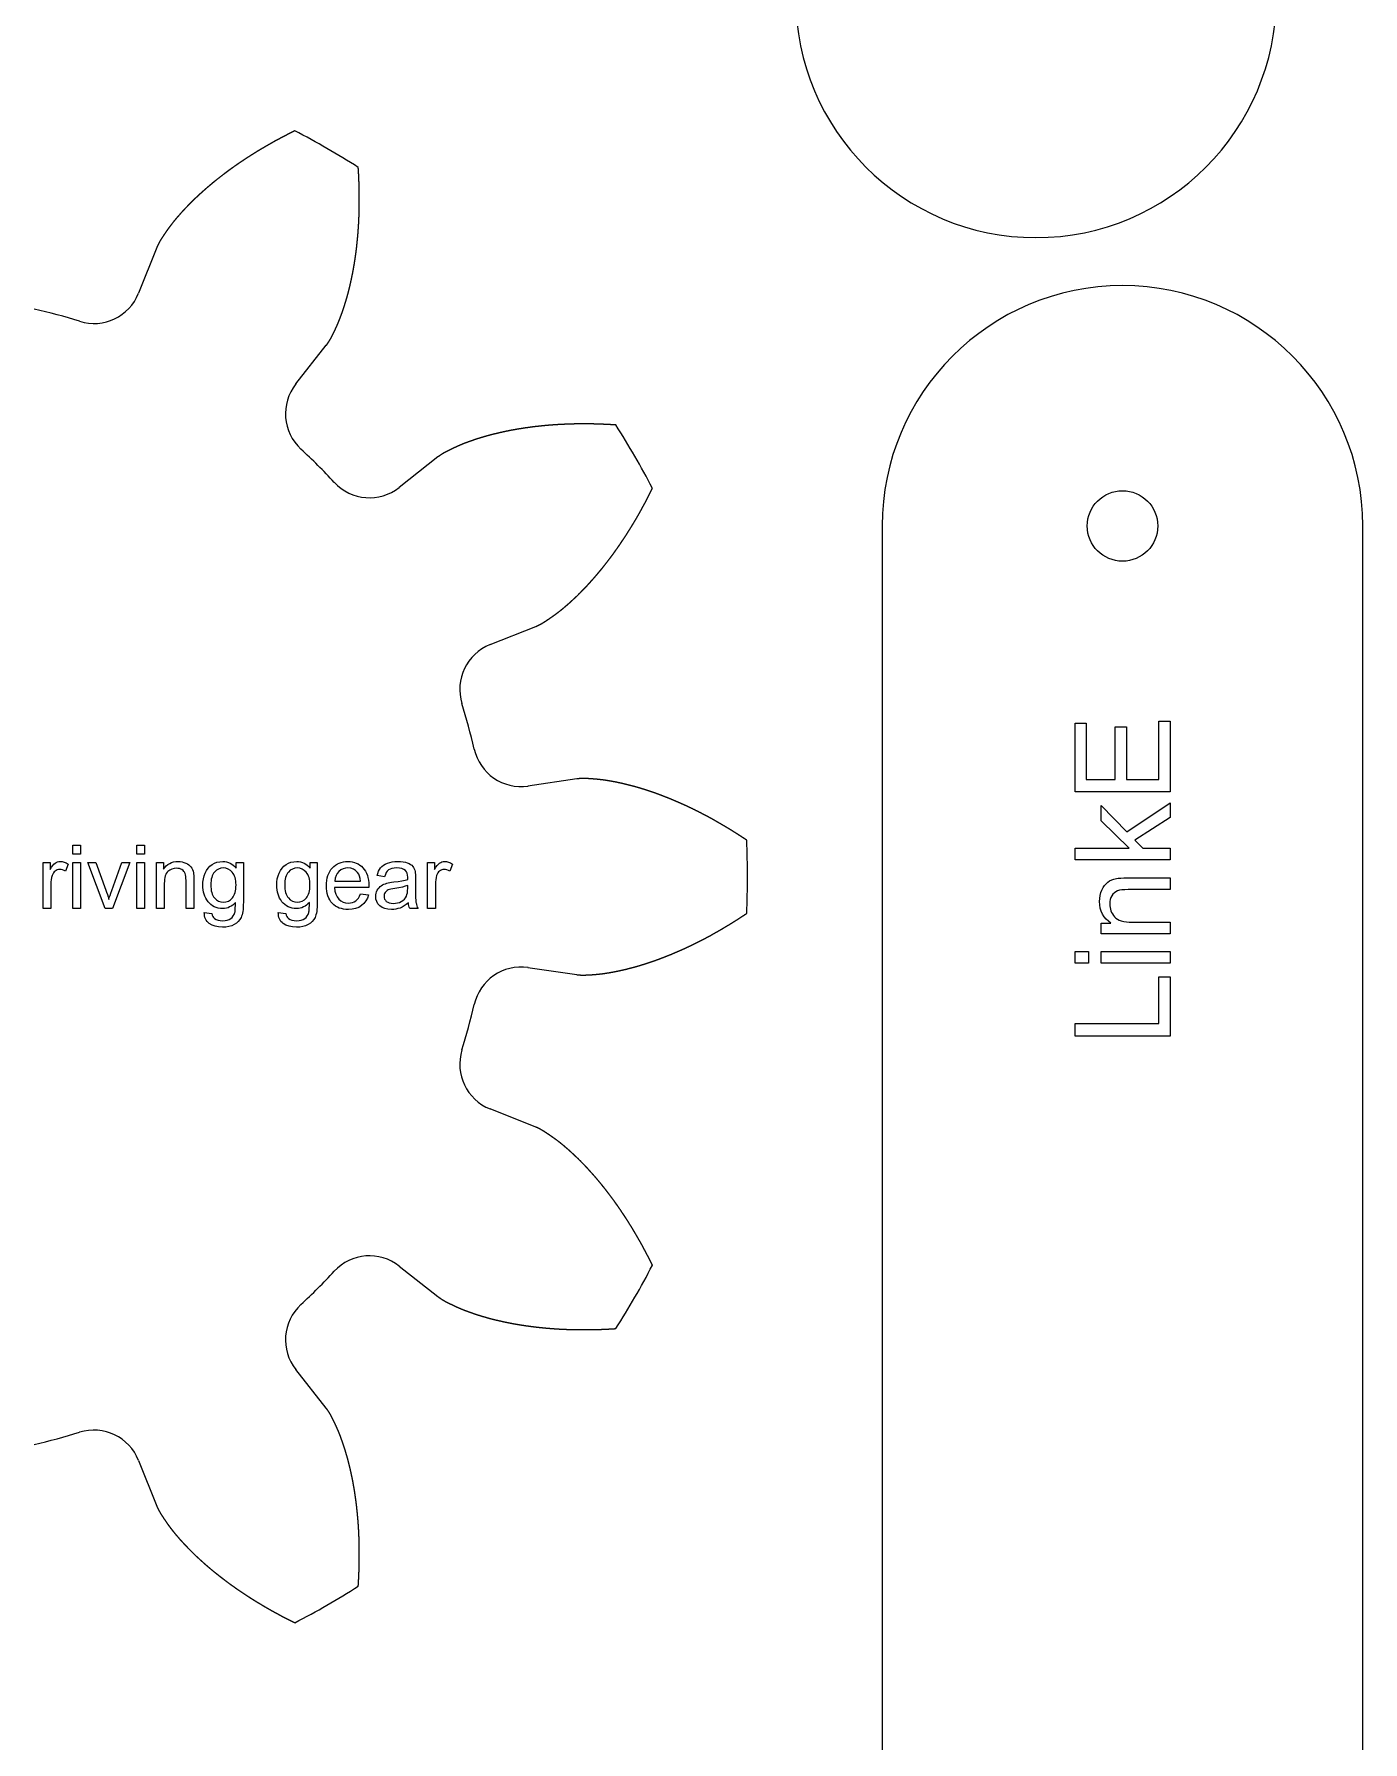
# Model space of a CAD drawing. Header units: millimetres. Extents: x 18 to 1169, y 18 to 1181.
# Drawn here: x 1002.9 to 1168.8, y 231 to 444.2 of the extents above; entities that cross this region are included whole.
import ezdxf

# ---------------------------------------------------------------- set-up
doc = ezdxf.new("R2010")
doc.units = ezdxf.units.MM
doc.layers.add('cut', color=5, linetype='Continuous', true_color=0x0000ff)
doc.layers.add('line engraving', color=1, linetype='Continuous', true_color=0xff0000)

msp = doc.modelspace()

# ---------------------------------------------------------------- linework, layer by layer
at = {"layer": 'cut', "color": 5, "true_color": 0x0000ff}
for p, q in [((1018.26, 417.58), (1015.99, 411.86)), ((1035.61, 400.53), (1039.42, 405.36)), ((1053.36, 391.42), (1048.53, 387.61)), ((1059.86, 367.99), (1065.58, 370.26)), ((1070.69, 351.22), (1064.59, 350.33)), ((1064.59, 327.67), (1070.69, 326.78)), ((1065.58, 307.74), (1059.86, 310.01)), ((1048.53, 290.39), (1053.36, 286.58)), ((1039.42, 272.64), (1035.61, 277.47)), ((1015.99, 266.14), (1018.26, 260.42))]:
    msp.add_line(p, q, dxfattribs=at)
for points in [[(1098, 783.6), (1098, 448.8, 1), (1158, 448.8), (1158, 783.6, 1)], [(1108.81, 382.8), (1108.81, 48, 1), (1168.81, 48), (1168.81, 382.8, 1)]]:
    msp.add_lwpolyline(points, format="xyb", close=True, dxfattribs=at)
msp.add_circle((1138.81, 382.8), 4.4, dxfattribs=at)
for centre, radius, start, end in [((987, 339), 105, 57.5067, 62.4933), ((1010.41, 414.08), 6, -107.3183, -21.6938), ((987, 339), 72.64, 72.6817, 77.3183), ((1040.32, 396.81), 6, 141.6938, -132.6817), ((987, 339), 105, 27.5067, 32.4933), ((987, 339), 72.64, 42.6817, 47.3183), ((1044.81, 392.32), 6, -137.3183, -51.6938), ((1062.08, 362.41), 6, 111.6938, -162.6817), ((987, 339), 72.64, 12.6817, 17.3183), ((1063.73, 356.27), 6, -167.3183, -81.6938), ((987, 339), 105, -2.4933, 2.4933), ((1063.73, 321.73), 6, 81.6938, 167.3183), ((987, 339), 72.64, -17.3183, -12.6817), ((1062.08, 315.59), 6, 162.6817, -111.6938), ((1044.81, 285.68), 6, 51.6938, 137.3183), ((987, 339), 105, -32.4933, -27.5067), ((987, 339), 72.64, -47.3183, -42.6817), ((1040.32, 281.19), 6, 132.6817, -141.6938), ((987, 339), 72.64, -77.3183, -72.6817), ((1010.41, 263.92), 6, 21.6938, 107.3183), ((987, 339), 105, -62.4933, -57.5067)]:
    msp.add_arc(centre, radius, start, end, dxfattribs=at)
for points in [[(1035.49, 432.13), (1035.43, 432.1), (1035.31, 432.04), (1035.12, 431.94), (1034.87, 431.82), (1034.56, 431.66), (1034.25, 431.5), (1033.94, 431.34), (1033.63, 431.18), (1033.33, 431.01), (1033.02, 430.85), (1032.72, 430.68), (1032.42, 430.51), (1032.12, 430.34), (1031.83, 430.17), (1031.53, 430), (1031.24, 429.82), (1030.94, 429.65), (1030.65, 429.47), (1030.37, 429.29), (1030.08, 429.11), (1029.79, 428.93), (1029.51, 428.75), (1029.23, 428.56), (1028.95, 428.37), (1028.67, 428.19), (1028.39, 428), (1028.12, 427.81), (1027.84, 427.61), (1027.57, 427.42), (1027.3, 427.23), (1027.04, 427.03), (1026.77, 426.83), (1026.51, 426.63), (1026.25, 426.43), (1025.99, 426.23), (1025.73, 426.02), (1025.47, 425.82), (1025.22, 425.61), (1024.97, 425.4), (1024.72, 425.19), (1024.47, 424.98), (1024.23, 424.77), (1023.99, 424.55), (1023.75, 424.34), (1023.51, 424.12), (1023.27, 423.9), (1023.04, 423.68), (1022.81, 423.46), (1022.58, 423.23), (1022.36, 423.01), (1022.13, 422.78), (1021.91, 422.55), (1021.7, 422.32), (1021.48, 422.09), (1021.27, 421.86), (1021.06, 421.62), (1020.86, 421.39), (1020.65, 421.15), (1020.45, 420.91), (1020.26, 420.67), (1020.06, 420.42), (1019.88, 420.17), (1019.69, 419.93), (1019.52, 419.67), (1019.34, 419.42), (1019.17, 419.17), (1019, 418.91), (1018.83, 418.66), (1018.67, 418.4), (1018.52, 418.13), (1018.41, 417.92), (1018.33, 417.75), (1018.28, 417.64), (1018.26, 417.58)], [(1039.42, 405.36), (1039.46, 405.41), (1039.53, 405.51), (1039.64, 405.66), (1039.77, 405.86), (1039.93, 406.12), (1040.07, 406.39), (1040.21, 406.67), (1040.34, 406.94), (1040.48, 407.22), (1040.61, 407.5), (1040.74, 407.78), (1040.86, 408.06), (1040.98, 408.35), (1041.1, 408.63), (1041.21, 408.93), (1041.31, 409.22), (1041.42, 409.51), (1041.52, 409.81), (1041.62, 410.11), (1041.72, 410.41), (1041.81, 410.71), (1041.9, 411.01), (1041.99, 411.32), (1042.08, 411.62), (1042.16, 411.93), (1042.24, 412.24), (1042.31, 412.55), (1042.39, 412.86), (1042.46, 413.18), (1042.53, 413.49), (1042.6, 413.81), (1042.66, 414.13), (1042.73, 414.44), (1042.79, 414.76), (1042.84, 415.08), (1042.9, 415.41), (1042.95, 415.73), (1043, 416.05), (1043.05, 416.38), (1043.09, 416.7), (1043.14, 417.03), (1043.18, 417.36), (1043.22, 417.69), (1043.25, 418.02), (1043.29, 418.35), (1043.32, 418.68), (1043.35, 419.01), (1043.38, 419.34), (1043.4, 419.68), (1043.43, 420.01), (1043.45, 420.35), (1043.47, 420.69), (1043.48, 421.02), (1043.5, 421.36), (1043.51, 421.7), (1043.52, 422.04), (1043.53, 422.38), (1043.54, 422.72), (1043.54, 423.06), (1043.54, 423.41), (1043.54, 423.75), (1043.54, 424.09), (1043.54, 424.44), (1043.53, 424.78), (1043.52, 425.13), (1043.51, 425.47), (1043.5, 425.82), (1043.48, 426.17), (1043.47, 426.52), (1043.45, 426.86), (1043.43, 427.14), (1043.42, 427.35), (1043.41, 427.49), (1043.41, 427.56)], [(1075.56, 395.41), (1075.49, 395.41), (1075.35, 395.42), (1075.14, 395.43), (1074.86, 395.45), (1074.52, 395.47), (1074.17, 395.48), (1073.82, 395.5), (1073.47, 395.51), (1073.13, 395.52), (1072.78, 395.53), (1072.44, 395.54), (1072.09, 395.54), (1071.75, 395.54), (1071.41, 395.54), (1071.06, 395.54), (1070.72, 395.54), (1070.38, 395.53), (1070.04, 395.52), (1069.7, 395.51), (1069.36, 395.5), (1069.02, 395.48), (1068.69, 395.47), (1068.35, 395.45), (1068.01, 395.43), (1067.68, 395.4), (1067.34, 395.38), (1067.01, 395.35), (1066.68, 395.32), (1066.35, 395.29), (1066.02, 395.25), (1065.69, 395.22), (1065.36, 395.18), (1065.03, 395.14), (1064.7, 395.09), (1064.38, 395.05), (1064.05, 395), (1063.73, 394.95), (1063.41, 394.9), (1063.08, 394.84), (1062.76, 394.79), (1062.44, 394.73), (1062.13, 394.66), (1061.81, 394.6), (1061.49, 394.53), (1061.18, 394.46), (1060.86, 394.39), (1060.55, 394.31), (1060.24, 394.24), (1059.93, 394.16), (1059.62, 394.08), (1059.32, 393.99), (1059.01, 393.9), (1058.71, 393.81), (1058.41, 393.72), (1058.11, 393.62), (1057.81, 393.52), (1057.51, 393.42), (1057.22, 393.31), (1056.93, 393.21), (1056.63, 393.1), (1056.35, 392.98), (1056.06, 392.86), (1055.78, 392.74), (1055.5, 392.61), (1055.22, 392.48), (1054.94, 392.34), (1054.67, 392.21), (1054.39, 392.07), (1054.12, 391.93), (1053.86, 391.77), (1053.66, 391.64), (1053.51, 391.53), (1053.41, 391.46), (1053.36, 391.42)], [(1065.58, 370.26), (1065.64, 370.28), (1065.75, 370.33), (1065.92, 370.41), (1066.13, 370.52), (1066.4, 370.67), (1066.66, 370.83), (1066.91, 371), (1067.17, 371.17), (1067.42, 371.34), (1067.67, 371.52), (1067.93, 371.69), (1068.17, 371.88), (1068.42, 372.06), (1068.67, 372.26), (1068.91, 372.45), (1069.15, 372.65), (1069.39, 372.86), (1069.62, 373.06), (1069.86, 373.27), (1070.09, 373.48), (1070.32, 373.7), (1070.55, 373.91), (1070.78, 374.13), (1071.01, 374.36), (1071.23, 374.58), (1071.46, 374.81), (1071.68, 375.04), (1071.9, 375.27), (1072.12, 375.51), (1072.34, 375.75), (1072.55, 375.99), (1072.77, 376.23), (1072.98, 376.47), (1073.19, 376.72), (1073.4, 376.97), (1073.61, 377.22), (1073.82, 377.47), (1074.02, 377.73), (1074.23, 377.99), (1074.43, 378.25), (1074.63, 378.51), (1074.83, 378.77), (1075.03, 379.04), (1075.23, 379.3), (1075.42, 379.57), (1075.61, 379.84), (1075.81, 380.12), (1076, 380.39), (1076.19, 380.67), (1076.37, 380.95), (1076.56, 381.23), (1076.75, 381.51), (1076.93, 381.79), (1077.11, 382.08), (1077.29, 382.37), (1077.47, 382.65), (1077.65, 382.94), (1077.82, 383.24), (1078, 383.53), (1078.17, 383.83), (1078.34, 384.12), (1078.51, 384.42), (1078.68, 384.72), (1078.85, 385.02), (1079.01, 385.33), (1079.18, 385.63), (1079.34, 385.94), (1079.5, 386.25), (1079.66, 386.56), (1079.82, 386.87), (1079.94, 387.12), (1080.04, 387.31), (1080.1, 387.43), (1080.13, 387.49)], [(1091.9, 343.57), (1091.84, 343.61), (1091.73, 343.68), (1091.55, 343.8), (1091.32, 343.95), (1091.03, 344.14), (1090.73, 344.33), (1090.44, 344.52), (1090.14, 344.7), (1089.85, 344.89), (1089.55, 345.07), (1089.26, 345.24), (1088.96, 345.42), (1088.67, 345.59), (1088.37, 345.76), (1088.07, 345.93), (1087.77, 346.1), (1087.48, 346.27), (1087.18, 346.43), (1086.88, 346.59), (1086.58, 346.75), (1086.28, 346.9), (1085.98, 347.06), (1085.67, 347.21), (1085.37, 347.36), (1085.07, 347.51), (1084.77, 347.65), (1084.47, 347.8), (1084.16, 347.94), (1083.86, 348.07), (1083.56, 348.21), (1083.25, 348.34), (1082.95, 348.47), (1082.64, 348.6), (1082.34, 348.73), (1082.03, 348.85), (1081.73, 348.97), (1081.42, 349.09), (1081.12, 349.21), (1080.81, 349.32), (1080.51, 349.43), (1080.2, 349.54), (1079.89, 349.64), (1079.58, 349.75), (1079.28, 349.85), (1078.97, 349.94), (1078.66, 350.04), (1078.36, 350.13), (1078.05, 350.22), (1077.74, 350.3), (1077.43, 350.38), (1077.12, 350.46), (1076.82, 350.54), (1076.51, 350.61), (1076.2, 350.68), (1075.89, 350.75), (1075.58, 350.81), (1075.28, 350.87), (1074.97, 350.93), (1074.66, 350.98), (1074.35, 351.03), (1074.04, 351.08), (1073.74, 351.11), (1073.43, 351.15), (1073.12, 351.18), (1072.82, 351.2), (1072.51, 351.23), (1072.2, 351.25), (1071.9, 351.26), (1071.59, 351.27), (1071.29, 351.27), (1071.05, 351.26), (1070.87, 351.24), (1070.75, 351.23), (1070.69, 351.22)], [(1070.69, 326.78), (1070.75, 326.77), (1070.87, 326.76), (1071.05, 326.74), (1071.29, 326.73), (1071.59, 326.73), (1071.9, 326.74), (1072.2, 326.75), (1072.51, 326.77), (1072.82, 326.8), (1073.12, 326.82), (1073.43, 326.85), (1073.74, 326.89), (1074.04, 326.92), (1074.35, 326.97), (1074.66, 327.02), (1074.97, 327.07), (1075.28, 327.13), (1075.58, 327.19), (1075.89, 327.25), (1076.2, 327.32), (1076.51, 327.39), (1076.82, 327.46), (1077.12, 327.54), (1077.43, 327.62), (1077.74, 327.7), (1078.05, 327.78), (1078.36, 327.87), (1078.66, 327.96), (1078.97, 328.06), (1079.28, 328.15), (1079.58, 328.25), (1079.89, 328.36), (1080.2, 328.46), (1080.51, 328.57), (1080.81, 328.68), (1081.12, 328.79), (1081.42, 328.91), (1081.73, 329.03), (1082.03, 329.15), (1082.34, 329.27), (1082.64, 329.4), (1082.95, 329.53), (1083.25, 329.66), (1083.56, 329.79), (1083.86, 329.93), (1084.16, 330.06), (1084.47, 330.2), (1084.77, 330.35), (1085.07, 330.49), (1085.37, 330.64), (1085.67, 330.79), (1085.98, 330.94), (1086.28, 331.1), (1086.58, 331.25), (1086.88, 331.41), (1087.18, 331.57), (1087.48, 331.73), (1087.77, 331.9), (1088.07, 332.07), (1088.37, 332.24), (1088.67, 332.41), (1088.96, 332.58), (1089.26, 332.76), (1089.55, 332.93), (1089.85, 333.11), (1090.14, 333.3), (1090.44, 333.48), (1090.73, 333.67), (1091.03, 333.86), (1091.32, 334.05), (1091.55, 334.2), (1091.73, 334.32), (1091.84, 334.39), (1091.9, 334.43)], [(1080.13, 290.51), (1080.1, 290.57), (1080.04, 290.69), (1079.94, 290.88), (1079.82, 291.13), (1079.66, 291.44), (1079.5, 291.75), (1079.34, 292.06), (1079.18, 292.37), (1079.01, 292.67), (1078.85, 292.98), (1078.68, 293.28), (1078.51, 293.58), (1078.34, 293.88), (1078.17, 294.17), (1078, 294.47), (1077.82, 294.76), (1077.65, 295.06), (1077.47, 295.35), (1077.29, 295.63), (1077.11, 295.92), (1076.93, 296.21), (1076.75, 296.49), (1076.56, 296.77), (1076.37, 297.05), (1076.19, 297.33), (1076, 297.61), (1075.81, 297.88), (1075.61, 298.16), (1075.42, 298.43), (1075.23, 298.7), (1075.03, 298.96), (1074.83, 299.23), (1074.63, 299.49), (1074.43, 299.75), (1074.23, 300.01), (1074.02, 300.27), (1073.82, 300.53), (1073.61, 300.78), (1073.4, 301.03), (1073.19, 301.28), (1072.98, 301.53), (1072.77, 301.77), (1072.55, 302.01), (1072.34, 302.25), (1072.12, 302.49), (1071.9, 302.73), (1071.68, 302.96), (1071.46, 303.19), (1071.23, 303.42), (1071.01, 303.64), (1070.78, 303.87), (1070.55, 304.09), (1070.32, 304.3), (1070.09, 304.52), (1069.86, 304.73), (1069.62, 304.94), (1069.39, 305.14), (1069.15, 305.35), (1068.91, 305.55), (1068.67, 305.74), (1068.42, 305.94), (1068.17, 306.12), (1067.93, 306.31), (1067.67, 306.48), (1067.42, 306.66), (1067.17, 306.83), (1066.91, 307), (1066.66, 307.17), (1066.4, 307.33), (1066.13, 307.48), (1065.92, 307.59), (1065.75, 307.67), (1065.64, 307.72), (1065.58, 307.74)], [(1053.36, 286.58), (1053.41, 286.54), (1053.51, 286.47), (1053.66, 286.36), (1053.86, 286.23), (1054.12, 286.07), (1054.39, 285.93), (1054.67, 285.79), (1054.94, 285.66), (1055.22, 285.52), (1055.5, 285.39), (1055.78, 285.26), (1056.06, 285.14), (1056.35, 285.02), (1056.63, 284.9), (1056.93, 284.79), (1057.22, 284.69), (1057.51, 284.58), (1057.81, 284.48), (1058.11, 284.38), (1058.41, 284.28), (1058.71, 284.19), (1059.01, 284.1), (1059.32, 284.01), (1059.62, 283.92), (1059.93, 283.84), (1060.24, 283.76), (1060.55, 283.69), (1060.86, 283.61), (1061.18, 283.54), (1061.49, 283.47), (1061.81, 283.4), (1062.13, 283.34), (1062.44, 283.27), (1062.76, 283.21), (1063.08, 283.16), (1063.41, 283.1), (1063.73, 283.05), (1064.05, 283), (1064.38, 282.95), (1064.7, 282.91), (1065.03, 282.86), (1065.36, 282.82), (1065.69, 282.78), (1066.02, 282.75), (1066.35, 282.71), (1066.68, 282.68), (1067.01, 282.65), (1067.34, 282.62), (1067.68, 282.6), (1068.01, 282.57), (1068.35, 282.55), (1068.69, 282.53), (1069.02, 282.52), (1069.36, 282.5), (1069.7, 282.49), (1070.04, 282.48), (1070.38, 282.47), (1070.72, 282.46), (1071.06, 282.46), (1071.41, 282.46), (1071.75, 282.46), (1072.09, 282.46), (1072.44, 282.46), (1072.78, 282.47), (1073.13, 282.48), (1073.47, 282.49), (1073.82, 282.5), (1074.17, 282.52), (1074.52, 282.53), (1074.86, 282.55), (1075.14, 282.57), (1075.35, 282.58), (1075.49, 282.59), (1075.56, 282.59)], [(1043.41, 250.44), (1043.41, 250.51), (1043.42, 250.65), (1043.43, 250.86), (1043.45, 251.14), (1043.47, 251.48), (1043.48, 251.83), (1043.5, 252.18), (1043.51, 252.53), (1043.52, 252.87), (1043.53, 253.22), (1043.54, 253.56), (1043.54, 253.91), (1043.54, 254.25), (1043.54, 254.59), (1043.54, 254.94), (1043.54, 255.28), (1043.53, 255.62), (1043.52, 255.96), (1043.51, 256.3), (1043.5, 256.64), (1043.48, 256.98), (1043.47, 257.31), (1043.45, 257.65), (1043.43, 257.99), (1043.4, 258.32), (1043.38, 258.66), (1043.35, 258.99), (1043.32, 259.32), (1043.29, 259.65), (1043.25, 259.98), (1043.22, 260.31), (1043.18, 260.64), (1043.14, 260.97), (1043.09, 261.3), (1043.05, 261.62), (1043, 261.95), (1042.95, 262.27), (1042.9, 262.59), (1042.84, 262.92), (1042.79, 263.24), (1042.73, 263.56), (1042.66, 263.87), (1042.6, 264.19), (1042.53, 264.51), (1042.46, 264.82), (1042.39, 265.14), (1042.31, 265.45), (1042.24, 265.76), (1042.16, 266.07), (1042.08, 266.38), (1041.99, 266.68), (1041.9, 266.99), (1041.81, 267.29), (1041.72, 267.59), (1041.62, 267.89), (1041.52, 268.19), (1041.42, 268.49), (1041.31, 268.78), (1041.21, 269.07), (1041.1, 269.37), (1040.98, 269.65), (1040.86, 269.94), (1040.74, 270.22), (1040.61, 270.5), (1040.48, 270.78), (1040.34, 271.06), (1040.21, 271.33), (1040.07, 271.61), (1039.93, 271.88), (1039.77, 272.14), (1039.64, 272.34), (1039.53, 272.49), (1039.46, 272.59), (1039.42, 272.64)], [(1018.26, 260.42), (1018.28, 260.36), (1018.33, 260.25), (1018.41, 260.08), (1018.52, 259.87), (1018.67, 259.6), (1018.83, 259.34), (1019, 259.09), (1019.17, 258.83), (1019.34, 258.58), (1019.52, 258.33), (1019.69, 258.07), (1019.88, 257.83), (1020.06, 257.58), (1020.26, 257.33), (1020.45, 257.09), (1020.65, 256.85), (1020.86, 256.61), (1021.06, 256.38), (1021.27, 256.14), (1021.48, 255.91), (1021.7, 255.68), (1021.91, 255.45), (1022.13, 255.22), (1022.36, 254.99), (1022.58, 254.77), (1022.81, 254.54), (1023.04, 254.32), (1023.27, 254.1), (1023.51, 253.88), (1023.75, 253.66), (1023.99, 253.45), (1024.23, 253.23), (1024.47, 253.02), (1024.72, 252.81), (1024.97, 252.6), (1025.22, 252.39), (1025.47, 252.18), (1025.73, 251.98), (1025.99, 251.77), (1026.25, 251.57), (1026.51, 251.37), (1026.77, 251.17), (1027.04, 250.97), (1027.3, 250.77), (1027.57, 250.58), (1027.84, 250.39), (1028.12, 250.19), (1028.39, 250), (1028.67, 249.81), (1028.95, 249.63), (1029.23, 249.44), (1029.51, 249.25), (1029.79, 249.07), (1030.08, 248.89), (1030.37, 248.71), (1030.65, 248.53), (1030.94, 248.35), (1031.24, 248.18), (1031.53, 248), (1031.83, 247.83), (1032.12, 247.66), (1032.42, 247.49), (1032.72, 247.32), (1033.02, 247.15), (1033.33, 246.99), (1033.63, 246.82), (1033.94, 246.66), (1034.25, 246.5), (1034.56, 246.34), (1034.87, 246.18), (1035.12, 246.06), (1035.31, 245.96), (1035.43, 245.9), (1035.49, 245.87)]]:
    msp.add_open_spline(points, degree=5, dxfattribs=at)
at = {"layer": 'line engraving', "color": 1, "true_color": 0xff0000}
for points in [[(1144.74, 349.59), (1132.88, 349.59), (1132.88, 358.17), (1134.28, 358.17), (1134.28, 351.16), (1137.91, 351.16), (1137.91, 357.72), (1139.3, 357.72), (1139.3, 351.16), (1143.34, 351.16), (1143.34, 358.44), (1144.74, 358.44), (1144.74, 349.59)], [(1144.74, 341.1), (1132.88, 341.1), (1132.88, 342.56), (1139.64, 342.56), (1136.15, 346), (1136.15, 347.89), (1139.34, 344.6), (1144.74, 348.22), (1144.74, 346.42), (1140.35, 343.58), (1141.33, 342.56), (1144.74, 342.56), (1144.74, 341.1)], [(1007.77, 341.84), (1007.77, 342.96), (1008.75, 342.96), (1008.75, 341.84), (1007.77, 341.84)], [(1015.76, 341.84), (1015.76, 342.96), (1016.74, 342.96), (1016.74, 341.84), (1015.76, 341.84)], [(1004.07, 335.04), (1004.07, 340.78), (1004.95, 340.78), (1004.95, 339.91), (1005.11, 340.19), (1005.27, 340.41), (1005.42, 340.59), (1005.57, 340.71), (1005.71, 340.8), (1005.86, 340.86), (1006.02, 340.9), (1006.19, 340.91), (1006.44, 340.89), (1006.69, 340.83), (1006.94, 340.73), (1007.19, 340.59), (1006.85, 339.69), (1006.68, 339.78), (1006.5, 339.85), (1006.32, 339.89), (1006.14, 339.9), (1005.99, 339.89), (1005.84, 339.85), (1005.7, 339.79), (1005.57, 339.71), (1005.45, 339.61), (1005.35, 339.48), (1005.27, 339.34), (1005.21, 339.18), (1005.13, 338.91), (1005.08, 338.64), (1005.05, 338.35), (1005.04, 338.04), (1005.04, 335.04), (1004.07, 335.04)], [(1007.77, 335.04), (1007.77, 340.78), (1008.75, 340.78), (1008.75, 335.04), (1007.77, 335.04)], [(1011.82, 335.04), (1009.64, 340.78), (1010.66, 340.78), (1011.9, 337.34), (1011.99, 337.06), (1012.09, 336.77), (1012.18, 336.48), (1012.26, 336.18), (1012.33, 336.42), (1012.42, 336.68), (1012.52, 336.97), (1012.63, 337.28), (1013.9, 340.78), (1014.9, 340.78), (1012.73, 335.04), (1011.82, 335.04)], [(1015.76, 335.04), (1015.76, 340.78), (1016.74, 340.78), (1016.74, 335.04), (1015.76, 335.04)], [(1018.22, 335.04), (1018.22, 340.78), (1019.09, 340.78), (1019.09, 339.96), (1019.26, 340.18), (1019.44, 340.38), (1019.65, 340.54), (1019.87, 340.67), (1020.1, 340.77), (1020.36, 340.85), (1020.63, 340.89), (1020.92, 340.91), (1021.17, 340.9), (1021.42, 340.86), (1021.65, 340.8), (1021.87, 340.72), (1022.08, 340.62), (1022.25, 340.51), (1022.4, 340.38), (1022.52, 340.23), (1022.62, 340.07), (1022.71, 339.9), (1022.78, 339.71), (1022.83, 339.51), (1022.85, 339.35), (1022.87, 339.14), (1022.88, 338.88), (1022.88, 338.57), (1022.88, 335.04), (1021.91, 335.04), (1021.91, 338.53), (1021.9, 338.81), (1021.88, 339.05), (1021.84, 339.25), (1021.8, 339.42), (1021.73, 339.56), (1021.64, 339.68), (1021.53, 339.79), (1021.39, 339.89), (1021.24, 339.97), (1021.08, 340.02), (1020.9, 340.05), (1020.71, 340.06), (1020.41, 340.04), (1020.14, 339.97), (1019.88, 339.84), (1019.64, 339.67), (1019.54, 339.56), (1019.44, 339.43), (1019.37, 339.27), (1019.3, 339.1), (1019.25, 338.9), (1019.22, 338.68), (1019.2, 338.44), (1019.19, 338.17), (1019.19, 335.04), (1018.22, 335.04)], [(1024.19, 334.56), (1025.14, 334.42), (1025.18, 334.22), (1025.25, 334.04), (1025.35, 333.9), (1025.47, 333.79), (1025.67, 333.67), (1025.9, 333.58), (1026.16, 333.53), (1026.46, 333.52), (1026.78, 333.53), (1027.06, 333.58), (1027.3, 333.67), (1027.5, 333.79), (1027.67, 333.93), (1027.81, 334.11), (1027.92, 334.31), (1028, 334.54), (1028.02, 334.63), (1028.03, 334.73), (1028.04, 334.86), (1028.05, 335), (1028.06, 335.17), (1028.07, 335.36), (1028.07, 335.56), (1028.07, 335.79), (1027.9, 335.61), (1027.73, 335.46), (1027.55, 335.33), (1027.35, 335.23), (1027.15, 335.14), (1026.94, 335.09), (1026.71, 335.05), (1026.48, 335.04), (1026.19, 335.05), (1025.92, 335.09), (1025.67, 335.16), (1025.43, 335.25), (1025.21, 335.37), (1025.01, 335.52), (1024.82, 335.69), (1024.65, 335.89), (1024.5, 336.11), (1024.36, 336.34), (1024.25, 336.58), (1024.16, 336.83), (1024.09, 337.09), (1024.04, 337.37), (1024.01, 337.65), (1024, 337.94), (1024.02, 338.34), (1024.07, 338.73), (1024.17, 339.1), (1024.3, 339.46), (1024.46, 339.78), (1024.66, 340.07), (1024.89, 340.32), (1025.16, 340.53), (1025.45, 340.69), (1025.77, 340.81), (1026.12, 340.88), (1026.49, 340.91), (1026.73, 340.89), (1026.97, 340.86), (1027.2, 340.79), (1027.41, 340.7), (1027.62, 340.59), (1027.81, 340.45), (1027.99, 340.28), (1028.16, 340.09), (1028.16, 340.78), (1029.06, 340.78), (1029.06, 335.82), (1029.05, 335.49), (1029.04, 335.2), (1029.02, 334.92), (1028.99, 334.67), (1028.95, 334.45), (1028.9, 334.25), (1028.85, 334.07), (1028.79, 333.92), (1028.63, 333.65), (1028.43, 333.42), (1028.2, 333.21), (1027.92, 333.03), (1027.61, 332.89), (1027.26, 332.79), (1026.88, 332.73), (1026.46, 332.71), (1025.98, 332.74), (1025.54, 332.83), (1025.15, 332.97), (1024.81, 333.17), (1024.66, 333.29), (1024.53, 333.43), (1024.42, 333.58), (1024.34, 333.75), (1024.27, 333.93), (1024.22, 334.13), (1024.2, 334.34), (1024.19, 334.56)], [(1025, 338.01), (1025.01, 337.74), (1025.03, 337.48), (1025.06, 337.25), (1025.11, 337.03), (1025.17, 336.84), (1025.25, 336.66), (1025.34, 336.5), (1025.45, 336.36), (1025.69, 336.14), (1025.95, 335.97), (1026.25, 335.88), (1026.57, 335.84), (1026.89, 335.88), (1027.19, 335.97), (1027.46, 336.13), (1027.7, 336.36), (1027.8, 336.5), (1027.89, 336.65), (1027.97, 336.83), (1028.04, 337.02), (1028.09, 337.23), (1028.12, 337.46), (1028.14, 337.71), (1028.15, 337.98), (1028.14, 338.23), (1028.12, 338.47), (1028.08, 338.7), (1028.03, 338.9), (1027.97, 339.09), (1027.89, 339.27), (1027.79, 339.43), (1027.68, 339.57), (1027.44, 339.8), (1027.17, 339.97), (1026.87, 340.07), (1026.56, 340.1), (1026.24, 340.07), (1025.96, 339.97), (1025.69, 339.81), (1025.45, 339.58), (1025.35, 339.44), (1025.26, 339.28), (1025.18, 339.11), (1025.11, 338.92), (1025.06, 338.72), (1025.03, 338.5), (1025.01, 338.26), (1025, 338.01)], [(1033.42, 334.56), (1034.37, 334.42), (1034.41, 334.22), (1034.48, 334.04), (1034.58, 333.9), (1034.7, 333.79), (1034.9, 333.67), (1035.13, 333.58), (1035.39, 333.53), (1035.69, 333.52), (1036.01, 333.53), (1036.29, 333.58), (1036.53, 333.67), (1036.73, 333.79), (1036.9, 333.93), (1037.04, 334.11), (1037.15, 334.31), (1037.23, 334.54), (1037.25, 334.63), (1037.26, 334.73), (1037.27, 334.86), (1037.28, 335), (1037.29, 335.17), (1037.3, 335.36), (1037.3, 335.56), (1037.3, 335.79), (1037.13, 335.61), (1036.96, 335.46), (1036.78, 335.33), (1036.58, 335.23), (1036.38, 335.14), (1036.17, 335.09), (1035.94, 335.05), (1035.71, 335.04), (1035.42, 335.05), (1035.15, 335.09), (1034.9, 335.16), (1034.66, 335.25), (1034.44, 335.37), (1034.24, 335.52), (1034.05, 335.69), (1033.88, 335.89), (1033.73, 336.11), (1033.59, 336.34), (1033.48, 336.58), (1033.39, 336.83), (1033.32, 337.09), (1033.27, 337.37), (1033.24, 337.65), (1033.23, 337.94), (1033.25, 338.34), (1033.3, 338.73), (1033.4, 339.1), (1033.53, 339.46), (1033.69, 339.78), (1033.89, 340.07), (1034.12, 340.32), (1034.39, 340.53), (1034.68, 340.69), (1035, 340.81), (1035.35, 340.88), (1035.72, 340.91), (1035.96, 340.89), (1036.2, 340.86), (1036.43, 340.79), (1036.64, 340.7), (1036.85, 340.59), (1037.04, 340.45), (1037.22, 340.28), (1037.39, 340.09), (1037.39, 340.78), (1038.29, 340.78), (1038.29, 335.82), (1038.28, 335.49), (1038.27, 335.2), (1038.25, 334.92), (1038.22, 334.67), (1038.18, 334.45), (1038.13, 334.25), (1038.08, 334.07), (1038.01, 333.92), (1037.86, 333.65), (1037.66, 333.42), (1037.43, 333.21), (1037.15, 333.03), (1036.84, 332.89), (1036.49, 332.79), (1036.11, 332.73), (1035.69, 332.71), (1035.21, 332.74), (1034.77, 332.83), (1034.38, 332.97), (1034.03, 333.17), (1033.89, 333.29), (1033.76, 333.43), (1033.65, 333.58), (1033.57, 333.75), (1033.5, 333.93), (1033.45, 334.13), (1033.43, 334.34), (1033.42, 334.56)], [(1034.23, 338.01), (1034.24, 337.74), (1034.26, 337.48), (1034.29, 337.25), (1034.34, 337.03), (1034.4, 336.84), (1034.48, 336.66), (1034.57, 336.5), (1034.68, 336.36), (1034.92, 336.14), (1035.18, 335.97), (1035.48, 335.88), (1035.8, 335.84), (1036.12, 335.88), (1036.42, 335.97), (1036.69, 336.13), (1036.93, 336.36), (1037.03, 336.5), (1037.12, 336.65), (1037.2, 336.83), (1037.27, 337.02), (1037.32, 337.23), (1037.35, 337.46), (1037.37, 337.71), (1037.38, 337.98), (1037.37, 338.23), (1037.35, 338.47), (1037.31, 338.7), (1037.26, 338.9), (1037.2, 339.09), (1037.12, 339.27), (1037.02, 339.43), (1036.91, 339.57), (1036.67, 339.8), (1036.4, 339.97), (1036.1, 340.07), (1035.79, 340.1), (1035.47, 340.07), (1035.19, 339.97), (1034.92, 339.81), (1034.68, 339.58), (1034.58, 339.44), (1034.48, 339.28), (1034.41, 339.11), (1034.34, 338.92), (1034.29, 338.72), (1034.26, 338.5), (1034.24, 338.26), (1034.23, 338.01)], [(1043.69, 336.89), (1044.69, 336.76), (1044.55, 336.35), (1044.35, 335.98), (1044.11, 335.66), (1043.81, 335.4), (1043.47, 335.18), (1043.08, 335.03), (1042.64, 334.94), (1042.17, 334.91), (1041.86, 334.92), (1041.57, 334.96), (1041.3, 335.02), (1041.04, 335.1), (1040.8, 335.21), (1040.57, 335.35), (1040.36, 335.5), (1040.17, 335.68), (1040, 335.89), (1039.85, 336.11), (1039.72, 336.35), (1039.62, 336.62), (1039.54, 336.9), (1039.48, 337.2), (1039.44, 337.52), (1039.43, 337.86), (1039.44, 338.21), (1039.48, 338.54), (1039.54, 338.85), (1039.62, 339.15), (1039.72, 339.42), (1039.85, 339.67), (1040, 339.9), (1040.18, 340.11), (1040.37, 340.3), (1040.58, 340.46), (1040.8, 340.6), (1041.04, 340.71), (1041.28, 340.8), (1041.55, 340.86), (1041.82, 340.9), (1042.11, 340.91), (1042.39, 340.9), (1042.66, 340.86), (1042.92, 340.8), (1043.16, 340.71), (1043.39, 340.6), (1043.6, 340.47), (1043.8, 340.31), (1043.99, 340.12), (1044.16, 339.92), (1044.31, 339.69), (1044.44, 339.45), (1044.54, 339.18), (1044.62, 338.9), (1044.68, 338.59), (1044.71, 338.26), (1044.72, 337.92), (1044.72, 337.87), (1044.72, 337.81), (1044.72, 337.74), (1044.72, 337.66), (1040.44, 337.66), (1040.49, 337.21), (1040.6, 336.82), (1040.76, 336.49), (1040.97, 336.21), (1041.23, 335.99), (1041.51, 335.83), (1041.83, 335.74), (1042.17, 335.71), (1042.43, 335.73), (1042.67, 335.78), (1042.89, 335.87), (1043.09, 335.99), (1043.27, 336.15), (1043.43, 336.35), (1043.57, 336.6), (1043.69, 336.89)], [(1040.49, 338.46), (1043.7, 338.46), (1043.65, 338.8), (1043.57, 339.09), (1043.47, 339.34), (1043.33, 339.55), (1043.08, 339.79), (1042.8, 339.97), (1042.48, 340.07), (1042.12, 340.11), (1041.8, 340.08), (1041.51, 340), (1041.24, 339.86), (1041, 339.66), (1040.79, 339.42), (1040.64, 339.14), (1040.54, 338.82), (1040.49, 338.46)], [(1049.66, 335.75), (1049.39, 335.53), (1049.13, 335.36), (1048.87, 335.21), (1048.62, 335.1), (1048.36, 335.02), (1048.1, 334.96), (1047.83, 334.92), (1047.54, 334.91), (1047.1, 334.94), (1046.71, 335.02), (1046.37, 335.17), (1046.09, 335.37), (1045.87, 335.62), (1045.71, 335.9), (1045.61, 336.21), (1045.58, 336.55), (1045.59, 336.76), (1045.63, 336.96), (1045.69, 337.14), (1045.77, 337.32), (1045.88, 337.49), (1046, 337.64), (1046.13, 337.77), (1046.28, 337.88), (1046.44, 337.98), (1046.61, 338.07), (1046.79, 338.14), (1046.98, 338.2), (1047.14, 338.24), (1047.34, 338.27), (1047.57, 338.31), (1047.84, 338.35), (1048.39, 338.42), (1048.86, 338.5), (1049.26, 338.59), (1049.58, 338.68), (1049.58, 338.77), (1049.58, 338.84), (1049.58, 338.9), (1049.58, 338.94), (1049.56, 339.21), (1049.51, 339.44), (1049.43, 339.63), (1049.31, 339.77), (1049.1, 339.92), (1048.84, 340.02), (1048.54, 340.08), (1048.2, 340.1), (1047.88, 340.09), (1047.6, 340.04), (1047.37, 339.97), (1047.18, 339.86), (1047.03, 339.72), (1046.9, 339.53), (1046.79, 339.29), (1046.7, 339.01), (1045.75, 339.14), (1045.83, 339.43), (1045.92, 339.69), (1046.04, 339.92), (1046.18, 340.13), (1046.34, 340.3), (1046.54, 340.46), (1046.77, 340.59), (1047.04, 340.7), (1047.33, 340.79), (1047.64, 340.86), (1047.98, 340.89), (1048.34, 340.91), (1048.69, 340.9), (1049, 340.86), (1049.29, 340.81), (1049.53, 340.73), (1049.75, 340.64), (1049.93, 340.54), (1050.08, 340.43), (1050.21, 340.3), (1050.31, 340.16), (1050.39, 340), (1050.46, 339.83), (1050.51, 339.64), (1050.53, 339.49), (1050.55, 339.29), (1050.56, 339.04), (1050.56, 338.74), (1050.56, 337.44), (1050.56, 337.12), (1050.56, 336.83), (1050.57, 336.57), (1050.57, 336.34), (1050.58, 336.14), (1050.59, 335.97), (1050.61, 335.83), (1050.62, 335.73), (1050.66, 335.55), (1050.71, 335.38), (1050.78, 335.21), (1050.87, 335.04), (1049.85, 335.04), (1049.78, 335.2), (1049.73, 335.37), (1049.69, 335.55), (1049.66, 335.75)], [(1052.06, 335.04), (1052.06, 340.78), (1052.93, 340.78), (1052.93, 339.91), (1053.1, 340.19), (1053.25, 340.41), (1053.41, 340.59), (1053.55, 340.71), (1053.7, 340.8), (1053.85, 340.86), (1054.01, 340.9), (1054.17, 340.91), (1054.42, 340.89), (1054.67, 340.83), (1054.92, 340.73), (1055.17, 340.59), (1054.84, 339.69), (1054.66, 339.78), (1054.48, 339.85), (1054.3, 339.89), (1054.13, 339.9), (1053.97, 339.89), (1053.82, 339.85), (1053.68, 339.79), (1053.55, 339.71), (1053.44, 339.61), (1053.34, 339.48), (1053.25, 339.34), (1053.19, 339.18), (1053.12, 338.91), (1053.07, 338.64), (1053.04, 338.35), (1053.03, 338.04), (1053.03, 335.04), (1052.06, 335.04)], [(1049.58, 337.92), (1049.28, 337.82), (1048.91, 337.72), (1048.48, 337.63), (1047.99, 337.55), (1047.71, 337.51), (1047.48, 337.46), (1047.29, 337.41), (1047.14, 337.36), (1047.02, 337.3), (1046.92, 337.22), (1046.83, 337.14), (1046.76, 337.04), (1046.7, 336.93), (1046.65, 336.82), (1046.63, 336.7), (1046.62, 336.58), (1046.64, 336.39), (1046.69, 336.22), (1046.79, 336.07), (1046.91, 335.93), (1047.08, 335.82), (1047.28, 335.74), (1047.51, 335.69), (1047.78, 335.67), (1048.05, 335.69), (1048.31, 335.73), (1048.55, 335.81), (1048.78, 335.92), (1048.98, 336.05), (1049.16, 336.21), (1049.3, 336.39), (1049.42, 336.59), (1049.49, 336.77), (1049.54, 337), (1049.57, 337.26), (1049.58, 337.56), (1049.58, 337.92)], [(1144.74, 331.88), (1136.15, 331.88), (1136.15, 333.19), (1137.37, 333.19), (1137.04, 333.44), (1136.75, 333.71), (1136.51, 334.02), (1136.31, 334.35), (1136.15, 334.7), (1136.04, 335.08), (1135.98, 335.49), (1135.95, 335.92), (1135.97, 336.3), (1136.02, 336.67), (1136.11, 337.02), (1136.23, 337.35), (1136.38, 337.66), (1136.56, 337.92), (1136.75, 338.14), (1136.97, 338.33), (1137.2, 338.48), (1137.46, 338.6), (1137.74, 338.7), (1138.04, 338.78), (1138.28, 338.81), (1138.6, 338.84), (1138.99, 338.85), (1139.46, 338.86), (1144.74, 338.86), (1144.74, 337.4), (1139.51, 337.4), (1139.1, 337.39), (1138.74, 337.36), (1138.43, 337.31), (1138.18, 337.23), (1137.97, 337.13), (1137.79, 337), (1137.62, 336.83), (1137.48, 336.63), (1137.36, 336.41), (1137.28, 336.16), (1137.23, 335.9), (1137.22, 335.62), (1137.23, 335.39), (1137.25, 335.17), (1137.3, 334.95), (1137.36, 334.75), (1137.45, 334.55), (1137.55, 334.36), (1137.67, 334.18), (1137.81, 334.01), (1137.97, 333.85), (1138.17, 333.71), (1138.4, 333.6), (1138.66, 333.5), (1138.96, 333.43), (1139.29, 333.38), (1139.65, 333.35), (1140.05, 333.33), (1144.74, 333.33), (1144.74, 331.88)], [(1134.56, 328.21), (1132.88, 328.21), (1132.88, 329.66), (1134.56, 329.66), (1134.56, 328.21)], [(1144.74, 328.21), (1136.15, 328.21), (1136.15, 329.66), (1144.74, 329.66), (1144.74, 328.21)], [(1144.74, 319.11), (1132.88, 319.11), (1132.88, 320.67), (1143.34, 320.67), (1143.34, 326.52), (1144.74, 326.52), (1144.74, 319.11)]]:
    msp.add_lwpolyline(points, dxfattribs=at)

doc.saveas('drawing.dxf')
